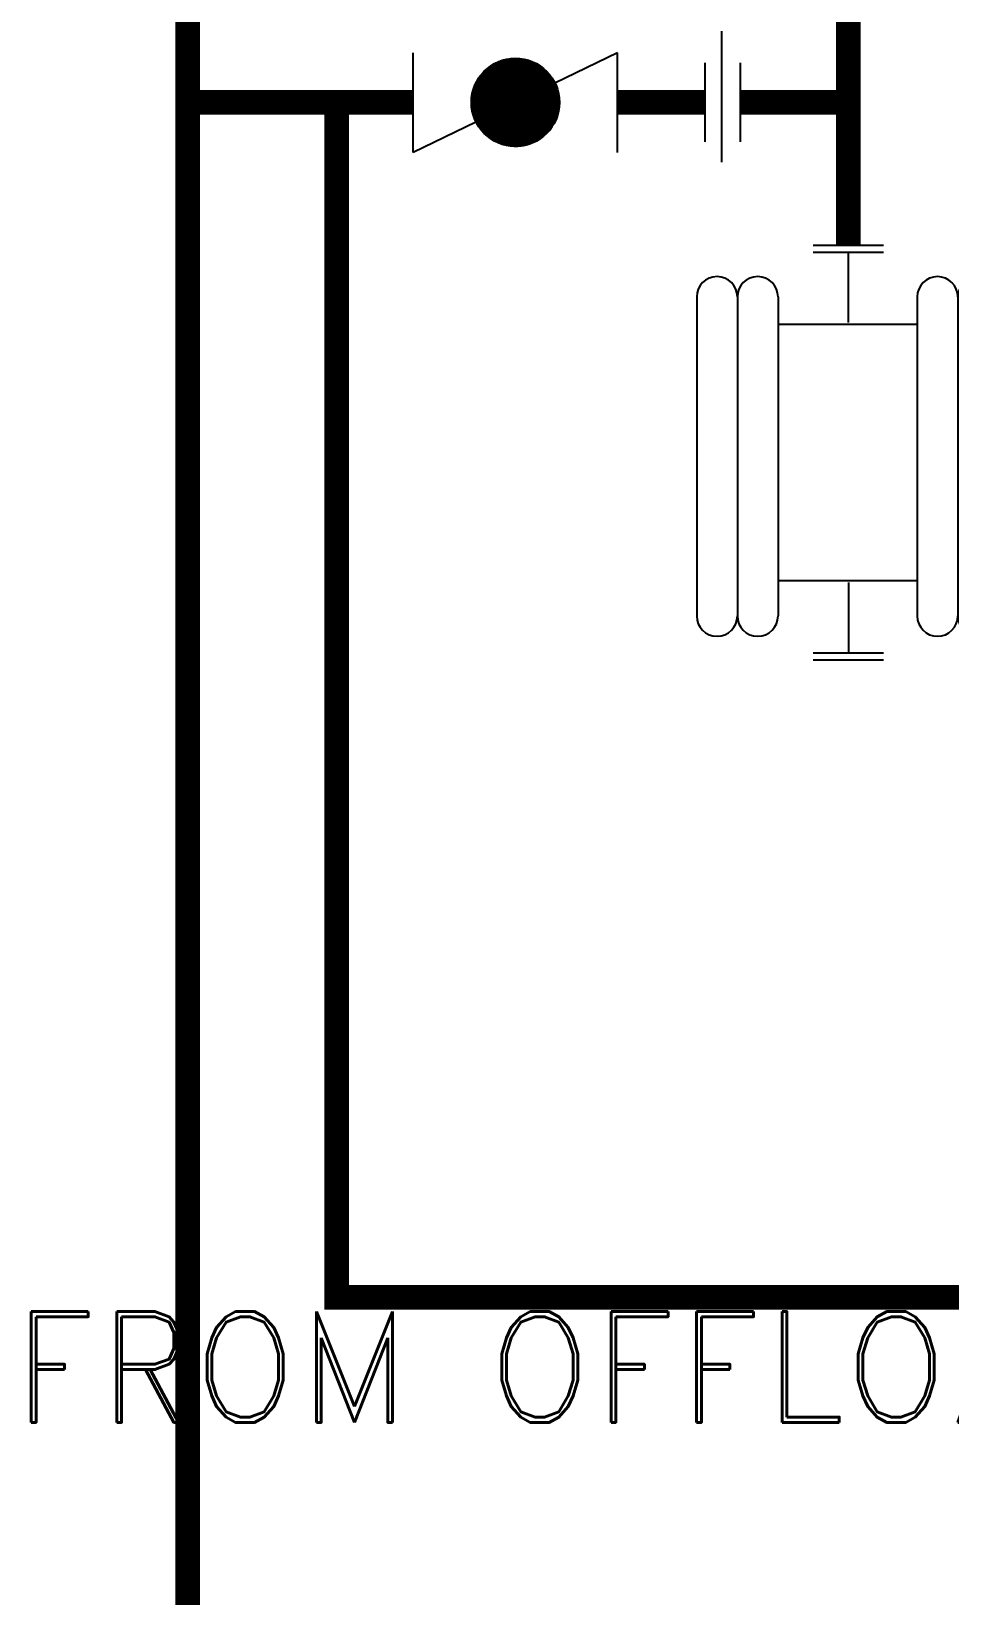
# Model space of a CAD drawing. Extents: x -22909.9 to -22897.8, y -4.7 to 4.1.
# Drawn here: x -22906.178 to -22905.617, y -1.724 to -0.768 of the extents above; entities that cross this region are included whole.
import ezdxf

# ---------------------------------------------------------------- set-up
doc = ezdxf.new("R2010")
doc.units = 0
doc.header["$MEASUREMENT"] = 0
doc.layers.get('0').update_dxf_attribs({"linetype": 'CONTINUOUS'})
for name, color, linetype in [('CALOR', 1, 'CONTINUOUS'), ('COW', 2, 'CONTINUOUS'), ('DESCARGA', 5, 'CONTINUOUS')]:
    doc.layers.add(name, color=color, linetype=linetype)
doc.styles.add('ROMAND', font='romand', dxfattribs={"height": 0.0339})

# ---------------------------------------------------------------- blocks, each defined once
blk = doc.blocks.new('HEATER')
for p, q in [((3.558617, 6.455631), (5.708442, 6.455631)), ((3.558617, 6.241044), (5.708442, 6.241044)), ((4.63353, 4.092669), (4.63353, 6.241044)), ((10.844136, 6.455631), (12.993962, 6.455631)), ((10.844136, 6.241044), (12.993962, 6.241044)), ((11.919049, 4.092669), (11.919049, 6.241044)), ((16.815874, 6.455631), (18.965699, 6.455631)), ((16.815874, 6.241044), (18.965699, 6.241044)), ((17.890786, 4.092669), (17.890786, 6.241044)), ((0, 4.872876), (0, -4.872876)), ((1.241852, 4.872876), (1.241852, -4.872876)), ((1.241852, 4.872876), (1.241852, -4.872876)), ((2.483704, 4.872876), (2.483704, -4.872876)), ((6.73585, 4.872877), (6.73585, -4.872876)), ((7.977702, 4.872877), (7.977702, -4.872876)), ((7.977702, 4.872877), (7.977702, -4.872876)), ((9.219555, 4.872877), (9.219555, -4.872876)), ((2.483704, 4.041133), (6.73585, 4.041133)), ((9.219555, 4.041133), (22.468186, 4.041133)), ((22.468186, 4.041133), (22.468186, -3.802424)), ((6.73585, -3.802424), (2.483704, -3.802424)), ((22.468186, -3.802424), (9.219555, -3.802424)), ((4.63353, -3.853959), (4.63353, -6.002335)), ((17.890786, -3.853959), (17.890786, -6.002335)), ((3.558617, -6.002335), (5.708442, -6.002335)), ((16.815874, -6.002335), (18.965699, -6.002335)), ((3.558617, -6.216922), (5.708442, -6.216922)), ((16.815874, -6.216922), (18.965699, -6.216922))]:
    blk.add_line(p, q)
for centre, radius, start, end in [((0.620926, 4.872876), 0.620926, 0, 180), ((1.862778, 4.872876), 0.620926, 0, 180), ((7.356776, 4.872877), 0.620926, 0, 180), ((8.598628, 4.872877), 0.620926, 0, 180), ((20.013979, 0.119355), 4.62639, 302.037895, 57.962105), ((0.620926, -4.872876), 0.620926, 180, 0), ((1.862778, -4.872876), 0.620926, 180, 0), ((7.356776, -4.872876), 0.620926, 180, 0), ((8.598628, -4.872876), 0.620926, 180, 0)]:
    blk.add_arc(centre, radius, start, end)
blk = doc.blocks.new('*X12')
at = {"color": 0}
for p, q in [((6.9702, 4.30635), (6.9977, 4.33386)), ((6.9702, 4.30653), (6.99753, 4.33386)), ((6.9702, 4.3067), (6.99736, 4.33386)), ((6.9702, 4.30688), (6.99718, 4.33386)), ((6.9702, 4.30705), (6.997, 4.33386)), ((6.9702, 4.30723), (6.99682, 4.33386)), ((6.9702, 4.30741), (6.99665, 4.33386)), ((6.9702, 4.30759), (6.99647, 4.33385)), ((6.97021, 4.30601), (6.99805, 4.33385)), ((6.97021, 4.30618), (6.99788, 4.33385)), ((6.97021, 4.30777), (6.99628, 4.33385)), ((6.97021, 4.30796), (6.9961, 4.33384)), ((6.97022, 4.30584), (6.99822, 4.33384)), ((6.97022, 4.30814), (6.99592, 4.33384)), ((6.97023, 4.30567), (6.99839, 4.33383)), ((6.97023, 4.30833), (6.99573, 4.33383)), ((6.97023, 4.3055), (6.99856, 4.33382)), ((6.97024, 4.30851), (6.99554, 4.33382)), ((6.97024, 4.30533), (6.99872, 4.33381)), ((6.97025, 4.3087), (6.99536, 4.33381)), ((6.97025, 4.30517), (6.99889, 4.3338)), ((6.97026, 4.30889), (6.99517, 4.33379)), ((6.97027, 4.305), (6.99905, 4.33379)), ((6.97028, 4.30484), (6.99922, 4.33378)), ((6.97028, 4.30908), (6.99497, 4.33378)), ((6.97029, 4.30468), (6.99938, 4.33377)), ((6.9703, 4.30928), (6.99478, 4.33376)), ((6.97031, 4.30451), (6.99954, 4.33375)), ((6.97031, 4.30947), (6.99459, 4.33374)), ((6.97032, 4.30435), (6.99971, 4.33374)), ((6.97033, 4.30967), (6.99439, 4.33373)), ((6.97034, 4.30419), (6.99987, 4.33372)), ((6.97035, 4.30403), (7.00003, 4.3337)), ((6.97035, 4.30986), (6.99419, 4.3337)), ((6.97037, 4.30387), (7.00019, 4.33369)), ((6.97038, 4.31006), (6.99399, 4.33368)), ((6.97039, 4.30371), (7.00034, 4.33367)), ((6.9704, 4.31026), (6.99379, 4.33366)), ((6.97041, 4.30356), (7.0005, 4.33365)), ((6.97043, 4.3034), (7.00066, 4.33363)), ((6.97043, 4.31047), (6.99359, 4.33363)), ((6.97045, 4.30324), (7.00081, 4.33361)), ((6.97045, 4.31067), (6.99339, 4.3336)), ((6.97047, 4.30309), (7.00097, 4.33358)), ((6.97048, 4.31088), (6.99318, 4.33357)), ((6.9705, 4.30294), (7.00112, 4.33356)), ((6.97051, 4.31109), (6.99297, 4.33354)), ((6.97052, 4.30278), (7.00127, 4.33354)), ((6.97054, 4.30263), (7.00143, 4.33351)), ((6.97055, 4.3113), (6.99276, 4.33351)), ((6.97057, 4.30248), (7.00158, 4.33349)), ((6.97058, 4.31151), (6.99255, 4.33347)), ((6.9706, 4.30233), (7.00173, 4.33346)), ((6.97062, 4.30218), (7.00188, 4.33344)), ((6.97062, 4.31172), (6.99233, 4.33344)), ((6.97065, 4.30203), (7.00203, 4.33341)), ((6.97066, 4.31194), (6.99212, 4.3334)), ((6.97068, 4.30188), (7.00218, 4.33338)), ((6.9707, 4.31216), (6.9919, 4.33335)), ((6.97071, 4.30173), (7.00233, 4.33335)), ((6.97074, 4.30158), (7.00247, 4.33332)), ((6.97075, 4.31238), (6.99168, 4.33331)), ((6.97077, 4.30144), (7.00262, 4.33329)), ((6.9708, 4.30129), (7.00277, 4.33326)), ((6.9708, 4.3126), (6.99145, 4.33326)), ((6.97083, 4.30115), (7.00291, 4.33323)), ((6.97084, 4.31283), (6.99123, 4.33321)), ((6.97086, 4.301), (7.00305, 4.3332)), ((6.97089, 4.30086), (7.0032, 4.33316)), ((6.9709, 4.31306), (6.991, 4.33316)), ((6.97093, 4.30072), (7.00334, 4.33313)), ((6.97095, 4.31329), (6.99077, 4.3331)), ((6.97096, 4.30057), (7.00348, 4.3331)), ((6.971, 4.30043), (7.00363, 4.33306)), ((6.97101, 4.31353), (6.99053, 4.33305)), ((6.97103, 4.30029), (7.00377, 4.33302)), ((6.97107, 4.30015), (7.00391, 4.33299)), ((6.97107, 4.31376), (6.99029, 4.33299)), ((6.97111, 4.30001), (7.00405, 4.33295)), ((6.97114, 4.31401), (6.99005, 4.33292)), ((6.97114, 4.29987), (7.00419, 4.33291)), ((6.97118, 4.29973), (7.00433, 4.33288)), ((6.9712, 4.31425), (6.98981, 4.33285)), ((6.97122, 4.29959), (7.00446, 4.33284)), ((6.97126, 4.29946), (7.0046, 4.3328)), ((6.97127, 4.3145), (6.98956, 4.33278)), ((6.9713, 4.29932), (7.00474, 4.33276)), ((6.97134, 4.29918), (7.00487, 4.33272)), ((6.97135, 4.31475), (6.98931, 4.33271)), ((6.97138, 4.29905), (7.00501, 4.33268)), ((6.97142, 4.29891), (7.00514, 4.33263)), ((6.97143, 4.315), (6.98905, 4.33263)), ((6.97147, 4.29878), (7.00528, 4.33259)), ((6.97151, 4.29865), (7.00541, 4.33255)), ((6.97151, 4.31526), (6.98879, 4.33255)), ((6.97155, 4.29851), (7.00554, 4.3325)), ((6.9716, 4.29838), (7.00568, 4.33246)), ((6.9716, 4.31553), (6.98853, 4.33246)), ((6.97164, 4.29825), (7.00581, 4.33242)), ((6.97169, 4.29812), (7.00594, 4.33237)), ((6.97169, 4.3158), (6.98826, 4.33237)), ((6.97173, 4.29799), (7.00607, 4.33232)), ((6.97178, 4.29785), (7.0062, 4.33228)), ((6.97179, 4.31607), (6.98799, 4.33227)), ((6.97183, 4.29773), (7.00633, 4.33223)), ((6.97187, 4.2976), (7.00646, 4.33218)), ((6.97189, 4.31635), (6.98771, 4.33217)), ((6.97192, 4.29747), (7.00659, 4.33214)), ((6.97197, 4.29734), (7.00672, 4.33209)), ((6.972, 4.31663), (6.98742, 4.33206)), ((6.97202, 4.29721), (7.00685, 4.33204)), ((6.97207, 4.29708), (7.00697, 4.33199)), ((6.97211, 4.31693), (6.98713, 4.33195)), ((6.97212, 4.29696), (7.0071, 4.33194)), ((6.97217, 4.29683), (7.00723, 4.33189)), ((6.97222, 4.29671), (7.00735, 4.33184)), ((6.97223, 4.31722), (6.98683, 4.33183)), ((6.97227, 4.29658), (7.00748, 4.33178)), ((6.97233, 4.29646), (7.0076, 4.33173)), ((6.97236, 4.31753), (6.98653, 4.3317)), ((6.97238, 4.29633), (7.00772, 4.33168)), ((6.97243, 4.29621), (7.00785, 4.33163)), ((6.97249, 4.29609), (7.00797, 4.33157)), ((6.9725, 4.31784), (6.98622, 4.33156)), ((6.97254, 4.29596), (7.00809, 4.33152)), ((6.9726, 4.29584), (7.00821, 4.33146)), ((6.97264, 4.31816), (6.9859, 4.33142)), ((6.97265, 4.29572), (7.00834, 4.33141)), ((6.97271, 4.2956), (7.00846, 4.33135)), ((6.97276, 4.29548), (7.00858, 4.33129)), ((6.9728, 4.31849), (6.98556, 4.33126)), ((6.97282, 4.29536), (7.0087, 4.33124)), ((6.97288, 4.29524), (7.00882, 4.33118)), ((6.97293, 4.29512), (7.00894, 4.33112)), ((6.97296, 4.31884), (6.98522, 4.3311)), ((6.97299, 4.295), (7.00905, 4.33106)), ((6.97305, 4.29489), (7.00917, 4.33101)), ((6.97311, 4.29477), (7.00929, 4.33095)), ((6.97314, 4.31919), (6.98487, 4.33092)), ((6.97317, 4.29465), (7.00941, 4.33089)), ((6.97323, 4.29453), (7.00952, 4.33083)), ((6.97329, 4.29442), (7.00964, 4.33077)), ((6.97333, 4.31956), (6.9845, 4.33073)), ((6.97335, 4.2943), (7.00975, 4.3307)), ((6.97342, 4.29419), (7.00987, 4.33064)), ((6.97348, 4.29407), (7.00998, 4.33058)), ((6.97354, 4.29396), (7.0101, 4.33052)), ((6.97354, 4.31994), (6.98411, 4.33052)), ((6.9736, 4.29384), (7.01021, 4.33045)), ((6.97367, 4.29373), (7.01033, 4.33039)), ((6.97373, 4.29362), (7.01044, 4.33033)), ((6.97377, 4.32035), (6.98371, 4.33029)), ((6.97379, 4.29351), (7.01055, 4.33026)), ((6.97386, 4.29339), (7.01066, 4.3302)), ((6.97392, 4.29328), (7.01077, 4.33013)), ((6.97399, 4.29317), (7.01089, 4.33007)), ((6.97402, 4.32078), (6.98328, 4.33004)), ((6.97406, 4.29306), (7.011, 4.33)), ((6.97412, 4.29295), (7.01111, 4.32993)), ((6.97419, 4.29284), (7.01122, 4.32987)), ((6.97426, 4.29273), (7.01132, 4.3298)), ((6.9743, 4.32123), (6.98283, 4.32976)), ((6.97433, 4.29262), (7.01143, 4.32973)), ((6.97439, 4.29252), (7.01154, 4.32966)), ((6.97446, 4.29241), (7.01165, 4.32959)), ((6.97453, 4.2923), (7.01176, 4.32952)), ((6.9746, 4.29219), (7.01186, 4.32945)), ((6.97461, 4.32172), (6.98233, 4.32945)), ((6.97467, 4.29209), (7.01197, 4.32938)), ((6.97474, 4.29198), (7.01208, 4.32931)), ((6.97482, 4.29188), (7.01218, 4.32924)), ((6.97489, 4.29177), (7.01229, 4.32917)), ((6.97496, 4.29167), (7.01239, 4.3291)), ((6.97498, 4.32227), (6.98179, 4.32908)), ((6.97503, 4.29156), (7.0125, 4.32903)), ((6.9751, 4.29146), (7.0126, 4.32895)), ((6.97518, 4.29135), (7.0127, 4.32888)), ((6.97525, 4.29125), (7.01281, 4.32881)), ((6.97532, 4.29115), (7.01291, 4.32873)), ((6.9754, 4.29105), (7.01301, 4.32866)), ((6.97542, 4.32288), (6.98117, 4.32864)), ((6.97547, 4.29094), (7.01311, 4.32858)), ((6.97555, 4.29084), (7.01322, 4.32851)), ((6.97563, 4.29074), (7.01332, 4.32843)), ((6.9757, 4.29064), (7.01342, 4.32836)), ((6.97578, 4.29054), (7.01352, 4.32828)), ((6.97586, 4.29044), (7.01362, 4.3282)), ((6.97593, 4.29034), (7.01372, 4.32812)), ((6.97598, 4.32362), (6.98043, 4.32808)), ((6.97601, 4.29024), (7.01381, 4.32805)), ((6.97609, 4.29014), (7.01391, 4.32797)), ((6.97617, 4.29005), (7.01401, 4.32789)), ((6.97625, 4.28995), (7.01411, 4.32781)), ((6.97633, 4.28985), (7.01421, 4.32773)), ((6.97641, 4.28975), (7.0143, 4.32765)), ((6.97649, 4.28966), (7.0144, 4.32757)), ((6.97657, 4.28956), (7.01449, 4.32749)), ((6.97665, 4.28947), (7.01459, 4.32741)), ((6.97673, 4.28937), (7.01469, 4.32733)), ((6.97681, 4.28928), (7.01478, 4.32724)), ((6.97685, 4.32467), (6.97939, 4.32721)), ((6.9769, 4.28918), (7.01487, 4.32716)), ((6.97698, 4.28909), (7.01497, 4.32708)), ((6.97706, 4.289), (7.01506, 4.327)), ((6.97715, 4.2889), (7.01515, 4.32691)), ((6.97723, 4.28881), (7.01525, 4.32683)), ((6.97731, 4.28872), (7.01534, 4.32674)), ((6.9774, 4.28863), (7.01543, 4.32666)), ((6.97748, 4.28853), (7.01552, 4.32657)), ((6.97757, 4.28844), (7.01561, 4.32649)), ((6.97766, 4.28835), (7.0157, 4.3264)), ((6.97774, 4.28826), (7.01579, 4.32631)), ((6.97783, 4.28817), (7.01588, 4.32623)), ((6.97792, 4.28808), (7.01597, 4.32614)), ((6.97801, 4.28799), (7.01606, 4.32605)), ((6.97809, 4.28791), (7.01615, 4.32596)), ((6.97818, 4.28782), (7.01624, 4.32587)), ((6.97827, 4.28773), (7.01633, 4.32579)), ((6.97836, 4.28764), (7.01641, 4.3257)), ((6.97845, 4.28756), (7.0165, 4.32561)), ((6.97854, 4.28747), (7.01659, 4.32552)), ((6.97863, 4.28738), (7.01667, 4.32542)), ((6.97872, 4.2873), (7.01676, 4.32533)), ((6.97881, 4.28721), (7.01684, 4.32524)), ((6.97891, 4.28713), (7.01693, 4.32515)), ((6.979, 4.28704), (7.01701, 4.32506)), ((6.97909, 4.28696), (7.0171, 4.32497)), ((6.97919, 4.28688), (7.01718, 4.32487)), ((6.97928, 4.28679), (7.01726, 4.32478)), ((6.97937, 4.28671), (7.01735, 4.32468)), ((6.97947, 4.28663), (7.01743, 4.32459)), ((6.97956, 4.28655), (7.01751, 4.3245)), ((6.97966, 4.28646), (7.01759, 4.3244)), ((6.97975, 4.28638), (7.01767, 4.3243)), ((6.97985, 4.2863), (7.01775, 4.32421)), ((6.97995, 4.28622), (7.01783, 4.32411)), ((6.98004, 4.28614), (7.01791, 4.32401)), ((6.98014, 4.28606), (7.01799, 4.32392)), ((6.98024, 4.28598), (7.01807, 4.32382)), ((6.98034, 4.28591), (7.01815, 4.32372)), ((6.98043, 4.28583), (7.01823, 4.32362)), ((6.98053, 4.28575), (7.01831, 4.32352)), ((6.98063, 4.28567), (7.01838, 4.32342)), ((6.98073, 4.2856), (7.01846, 4.32332)), ((6.98083, 4.28552), (7.01854, 4.32322)), ((6.98093, 4.28544), (7.01861, 4.32312)), ((6.98103, 4.28537), (7.01869, 4.32302)), ((6.98114, 4.28529), (7.01877, 4.32292)), ((6.98124, 4.28522), (7.01884, 4.32282)), ((6.98134, 4.28514), (7.01891, 4.32272)), ((6.98144, 4.28507), (7.01899, 4.32261)), ((6.98155, 4.285), (7.01906, 4.32251)), ((6.98165, 4.28492), (7.01914, 4.32241)), ((6.98175, 4.28485), (7.01921, 4.3223)), ((6.98186, 4.28478), (7.01928, 4.3222)), ((6.98196, 4.28471), (7.01935, 4.32209)), ((6.98207, 4.28463), (7.01942, 4.32199)), ((6.98218, 4.28456), (7.01949, 4.32188)), ((6.98228, 4.28449), (7.01956, 4.32178)), ((6.98239, 4.28442), (7.01963, 4.32167)), ((6.9825, 4.28435), (7.0197, 4.32156)), ((6.9826, 4.28428), (7.01977, 4.32145)), ((6.98271, 4.28421), (7.01984, 4.32135)), ((6.98282, 4.28415), (7.01991, 4.32124)), ((6.98293, 4.28408), (7.01998, 4.32113)), ((6.98304, 4.28401), (7.02005, 4.32102)), ((6.98315, 4.28394), (7.02011, 4.32091)), ((6.98326, 4.28388), (7.02018, 4.3208)), ((6.98337, 4.28381), (7.02025, 4.32069)), ((6.98348, 4.28375), (7.02031, 4.32058)), ((6.98359, 4.28368), (7.02038, 4.32047)), ((6.9837, 4.28362), (7.02044, 4.32035)), ((6.98382, 4.28355), (7.02051, 4.32024)), ((6.98393, 4.28349), (7.02057, 4.32013)), ((6.98404, 4.28342), (7.02063, 4.32001)), ((6.98416, 4.28336), (7.0207, 4.3199)), ((6.98427, 4.2833), (7.02076, 4.31979)), ((6.98439, 4.28324), (7.02082, 4.31967)), ((6.9845, 4.28318), (7.02088, 4.31956)), ((6.98462, 4.28312), (7.02094, 4.31944)), ((6.98473, 4.28305), (7.021, 4.31932)), ((6.98485, 4.28299), (7.02106, 4.31921)), ((6.98497, 4.28293), (7.02112, 4.31909)), ((6.98508, 4.28288), (7.02118, 4.31897)), ((6.9852, 4.28282), (7.02124, 4.31885)), ((6.98532, 4.28276), (7.0213, 4.31874)), ((6.98544, 4.2827), (7.02136, 4.31862)), ((6.98556, 4.28264), (7.02141, 4.3185)), ((6.98568, 4.28259), (7.02147, 4.31838)), ((6.9858, 4.28253), (7.02153, 4.31826)), ((6.98592, 4.28248), (7.02158, 4.31814)), ((6.98604, 4.28242), (7.02164, 4.31801)), ((6.98617, 4.28237), (7.02169, 4.31789)), ((6.98629, 4.28231), (7.02175, 4.31777)), ((6.98641, 4.28226), (7.0218, 4.31765)), ((6.98653, 4.2822), (7.02185, 4.31752)), ((6.98666, 4.28215), (7.02191, 4.3174)), ((6.98678, 4.2821), (7.02196, 4.31727)), ((6.98691, 4.28205), (7.02201, 4.31715)), ((6.98703, 4.282), (7.02206, 4.31702)), ((6.98716, 4.28195), (7.02211, 4.3169)), ((6.98729, 4.2819), (7.02216, 4.31677)), ((6.98741, 4.28185), (7.02221, 4.31664)), ((6.98754, 4.2818), (7.02226, 4.31651)), ((6.98767, 4.28175), (7.02231, 4.31639)), ((6.9878, 4.2817), (7.02236, 4.31626)), ((6.98793, 4.28165), (7.0224, 4.31613)), ((6.98806, 4.28161), (7.02245, 4.316)), ((6.98819, 4.28156), (7.0225, 4.31587)), ((6.98832, 4.28152), (7.02254, 4.31574)), ((6.98845, 4.28147), (7.02259, 4.3156)), ((6.98858, 4.28143), (7.02263, 4.31547)), ((6.98872, 4.28138), (7.02267, 4.31534)), ((6.98885, 4.28134), (7.02272, 4.31521)), ((6.98898, 4.2813), (7.02276, 4.31507)), ((6.98912, 4.28125), (7.0228, 4.31494)), ((6.98925, 4.28121), (7.02284, 4.3148)), ((6.98939, 4.28117), (7.02289, 4.31467)), ((6.98953, 4.28113), (7.02293, 4.31453)), ((6.98966, 4.28109), (7.02297, 4.31439)), ((6.9898, 4.28105), (7.02301, 4.31426)), ((6.98994, 4.28101), (7.02304, 4.31412)), ((6.99008, 4.28098), (7.02308, 4.31398)), ((6.99022, 4.28094), (7.02312, 4.31384)), ((6.99036, 4.2809), (7.02316, 4.3137)), ((6.9905, 4.28087), (7.02319, 4.31356)), ((6.99064, 4.28083), (7.02323, 4.31342)), ((6.99078, 4.2808), (7.02326, 4.31328)), ((6.99092, 4.28076), (7.0233, 4.31313)), ((6.99107, 4.28073), (7.02333, 4.31299)), ((6.99121, 4.2807), (7.02336, 4.31285)), ((6.99136, 4.28066), (7.02339, 4.3127)), ((6.9915, 4.28063), (7.02343, 4.31256)), ((6.99165, 4.2806), (7.02346, 4.31241)), ((6.9918, 4.28057), (7.02349, 4.31226)), ((6.99194, 4.28054), (7.02352, 4.31211)), ((6.99209, 4.28051), (7.02354, 4.31197)), ((6.99224, 4.28049), (7.02357, 4.31182)), ((6.99239, 4.28046), (7.0236, 4.31167)), ((6.99254, 4.28043), (7.02363, 4.31152)), ((6.99269, 4.28041), (7.02365, 4.31137)), ((6.99284, 4.28038), (7.02368, 4.31121)), ((6.993, 4.28036), (7.0237, 4.31106)), ((6.99315, 4.28033), (7.02372, 4.31091)), ((6.9933, 4.28031), (7.02375, 4.31075)), ((6.99346, 4.28029), (7.02377, 4.3106)), ((6.99361, 4.28027), (7.02379, 4.31044)), ((6.99377, 4.28025), (7.02381, 4.31029)), ((6.99393, 4.28023), (7.02383, 4.31013)), ((6.99409, 4.28021), (7.02385, 4.30997)), ((6.99425, 4.28019), (7.02386, 4.30981)), ((6.99441, 4.28018), (7.02388, 4.30965)), ((6.99457, 4.28016), (7.0239, 4.30949)), ((6.99473, 4.28015), (7.02391, 4.30933)), ((6.99489, 4.28013), (7.02392, 4.30916)), ((6.99506, 4.28012), (7.02394, 4.309)), ((6.99522, 4.28011), (7.02395, 4.30884)), ((6.99539, 4.2801), (7.02396, 4.30867)), ((6.99555, 4.28009), (7.02397, 4.3085)), ((6.99572, 4.28008), (7.02398, 4.30834)), ((6.99589, 4.28007), (7.02399, 4.30817)), ((6.99606, 4.28006), (7.024, 4.308)), ((6.99623, 4.28006), (7.024, 4.30783)), ((6.9964, 4.28005), (7.02401, 4.30766)), ((6.99657, 4.28005), (7.02401, 4.30748)), ((6.99675, 4.28004), (7.02401, 4.30731)), ((6.99692, 4.28004), (7.02401, 4.30713)), ((6.9971, 4.28004), (7.02402, 4.30696)), ((6.99728, 4.28004), (7.02401, 4.30678)), ((6.99746, 4.28004), (7.02401, 4.3066)), ((6.99764, 4.28005), (7.02401, 4.30642)), ((6.99782, 4.28005), (7.02401, 4.30624)), ((6.998, 4.28006), (7.024, 4.30606)), ((6.99818, 4.28006), (7.02399, 4.30588)), ((6.99837, 4.28007), (7.02399, 4.30569)), ((6.99855, 4.28008), (7.02398, 4.3055)), ((6.99874, 4.28009), (7.02397, 4.30532)), ((6.99893, 4.2801), (7.02395, 4.30513)), ((6.99912, 4.28012), (7.02394, 4.30494)), ((6.99931, 4.28013), (7.02392, 4.30475)), ((6.9995, 4.28015), (7.02391, 4.30455)), ((6.9997, 4.28017), (7.02389, 4.30436)), ((6.9999, 4.28019), (7.02387, 4.30416)), ((7.00009, 4.28021), (7.02385, 4.30396)), ((7.00029, 4.28023), (7.02383, 4.30376)), ((7.0005, 4.28026), (7.0238, 4.30356)), ((7.0007, 4.28028), (7.02377, 4.30336)), ((7.0009, 4.28031), (7.02375, 4.30315)), ((7.00111, 4.28034), (7.02372, 4.30295)), ((7.00132, 4.28037), (7.02368, 4.30274)), ((7.00153, 4.28041), (7.02365, 4.30253)), ((7.00175, 4.28044), (7.02361, 4.30231)), ((7.00196, 4.28048), (7.02357, 4.3021)), ((7.00218, 4.28052), (7.02353, 4.30188)), ((7.0024, 4.28057), (7.02349, 4.30166)), ((7.00262, 4.28061), (7.02344, 4.30144)), ((7.00285, 4.28066), (7.0234, 4.30121)), ((7.00307, 4.28071), (7.02335, 4.30098)), ((7.0033, 4.28077), (7.02329, 4.30075)), ((7.00354, 4.28082), (7.02324, 4.30052)), ((7.00377, 4.28088), (7.02318, 4.30029)), ((7.00401, 4.28094), (7.02311, 4.30005)), ((7.00425, 4.28101), (7.02305, 4.2998)), ((7.0045, 4.28108), (7.02298, 4.29956)), ((7.00475, 4.28115), (7.02291, 4.29931)), ((7.005, 4.28123), (7.02283, 4.29906)), ((7.00526, 4.28131), (7.02275, 4.2988)), ((7.00552, 4.28139), (7.02267, 4.29854)), ((7.00579, 4.28148), (7.02258, 4.29827)), ((7.00606, 4.28157), (7.02248, 4.298)), ((7.00633, 4.28167), (7.02238, 4.29772)), ((7.00661, 4.28178), (7.02228, 4.29744)), ((7.0069, 4.28189), (7.02217, 4.29716)), ((7.00719, 4.282), (7.02205, 4.29686)), ((7.00749, 4.28213), (7.02193, 4.29656)), ((7.0078, 4.28226), (7.0218, 4.29625)), ((7.00812, 4.2824), (7.02166, 4.29594)), ((7.00844, 4.28255), (7.02151, 4.29561)), ((7.00878, 4.28271), (7.02135, 4.29528)), ((7.00913, 4.28288), (7.02118, 4.29493)), ((7.00949, 4.28306), (7.021, 4.29457)), ((7.00986, 4.28326), (7.0208, 4.2942)), ((7.01025, 4.28347), (7.02059, 4.2938)), ((7.01067, 4.28371), (7.02035, 4.29339)), ((7.0111, 4.28397), (7.02009, 4.29295)), ((7.01157, 4.28426), (7.0198, 4.29248)), ((7.01208, 4.2846), (7.01946, 4.29197)), ((7.01265, 4.28499), (7.01907, 4.29141)), ((7.01331, 4.28547), (7.01859, 4.29075)), ((7.01413, 4.28611), (7.01795, 4.28993)), ((7.01559, 4.28739), (7.01666, 4.28847))]:
    blk.add_line(p, q, dxfattribs=at)

msp = doc.modelspace()

# ---------------------------------------------------------------- linework, layer by layer
at = {"layer": 'CALOR'}
for p, q in [((-22905.7564, -0.76801), (-22905.7564, -0.84795)), ((-22905.94479, -0.84198), (-22905.94479, -0.78116)), ((-22905.81992, -0.78116), (-22905.85814, -0.79962)), ((-22905.81992, -0.84198), (-22905.81992, -0.78116)), ((-22905.76659, -0.78735), (-22905.76659, -0.83549)), ((-22905.74503, -0.78735), (-22905.74503, -0.83549)), ((-22905.88262, -0.81144), (-22905.8829, -0.81157)), ((-22905.8829, -0.81157), (-22905.88225, -0.81189)), ((-22905.88254, -0.81122), (-22905.88181, -0.81157)), ((-22905.88181, -0.81157), (-22905.88216, -0.81174)), ((-22905.9064, -0.82344), (-22905.94479, -0.84198))]:
    msp.add_line(p, q, dxfattribs=at)
at = {"layer": 'CALOR', "const_width": 0.015}
for points in [[(-22905.67891, -0.81142), (-22905.67891, -0.67892)], [(-22905.99154, -0.81142), (-22905.99154, -1.54166), (-22905.60461, -1.54166)], [(-22905.67891, -0.8987), (-22905.67891, -0.81142)]]:
    msp.add_lwpolyline(points, dxfattribs=at)
at = {"layer": 'CALOR', "linetype": 'Continuous', "const_width": 0.015}
for points in [[(-22905.94479, -0.81142), (-22906.0816, -0.81142)], [(-22905.76659, -0.81142), (-22905.81992, -0.81142)], [(-22905.76659, -0.81142), (-22905.77851, -0.81142)], [(-22905.67891, -0.81142), (-22905.74503, -0.81142)]]:
    msp.add_lwpolyline(points, dxfattribs=at)
at = {"layer": 'CALOR'}
msp.add_circle((-22905.88232, -0.81142), 0.02691, dxfattribs=at)
at = {"layer": 'DESCARGA', "const_width": 0.015}
msp.add_lwpolyline([(-22906.11865, 0.52648), (-22906.08247, 0.52648), (-22906.08247, -2.06419)], dxfattribs=at)

# ---------------------------------------------------------------- block references
at = {"layer": 'CALOR'}
msp.add_blockref('*X12', (-22912.87943, -5.11837), dxfattribs=at)
at = {"layer": 'CALOR', "xscale": 0.02, "yscale": 0.02, "zscale": 0.02}
msp.add_blockref('HEATER', (-22905.77158, -1.02781), dxfattribs=at)

# ---------------------------------------------------------------- texts
at = {"layer": 'COW', "style": 'ROMAND'}
msp.add_text('FROM OFFLOADING HEADER', height=0.0677344, dxfattribs=at).set_placement((-22906.18965, -1.61805))

doc.saveas('drawing.dxf')
